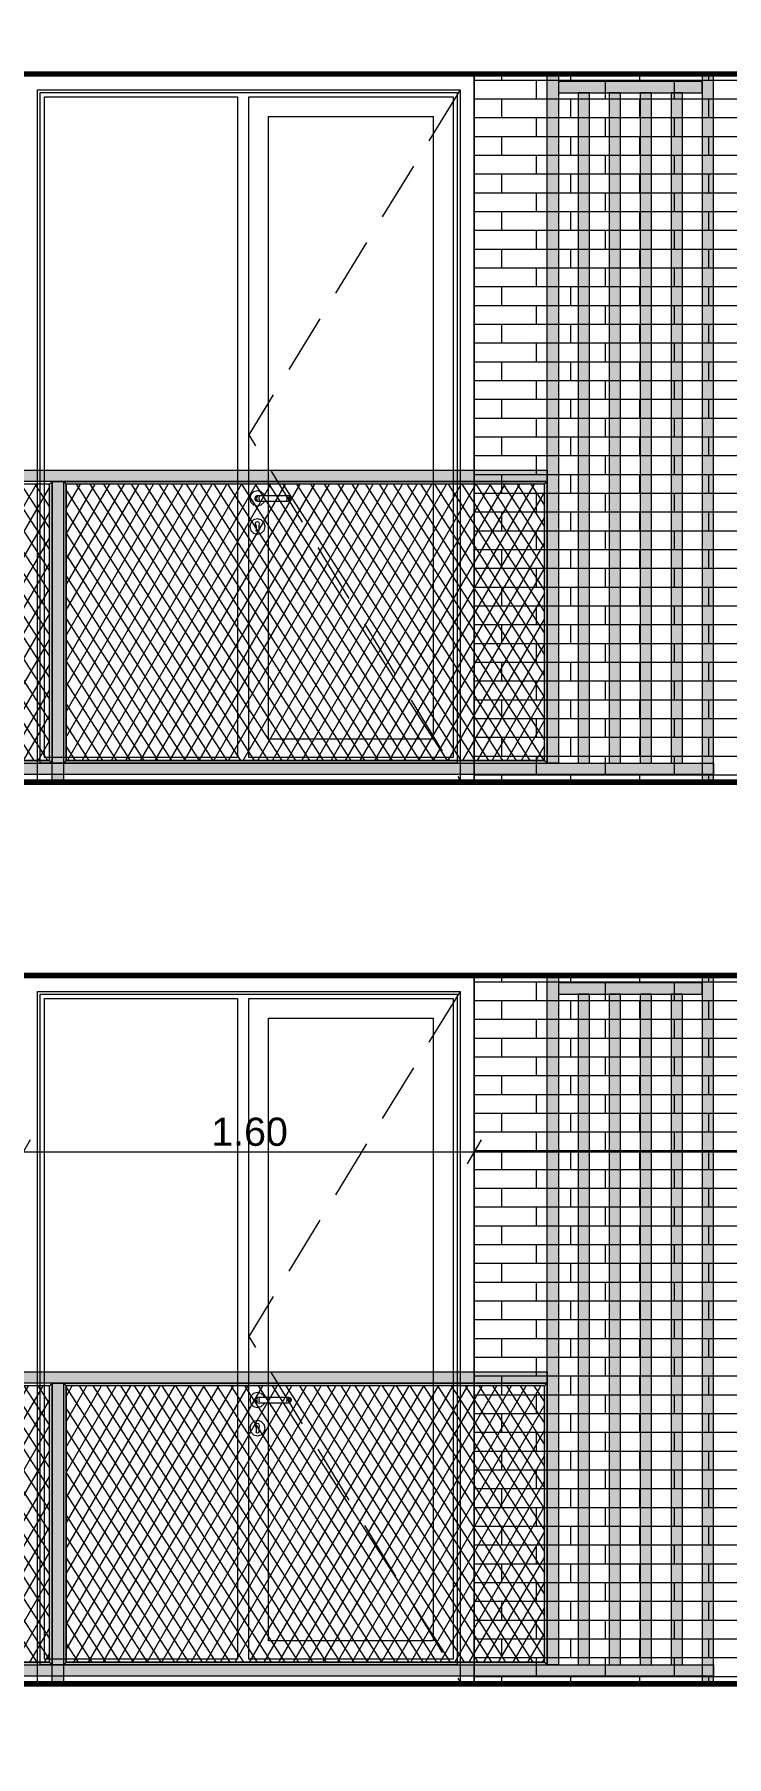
# Model space of a CAD drawing. Header units: millimetres. Extents: x 476571643 to 477489869, y 4620928210 to 4621294454.
# Drawn here: x 477472994 to 477475450, y 4620999764 to 4621005877 of the extents above; entities that cross this region are included whole.
import ezdxf

# ---------------------------------------------------------------- set-up
doc = ezdxf.new("R2010")
doc.units = ezdxf.units.MM
doc.header["$MEASUREMENT"] = 0
doc.linetypes.add('Hidden Line', pattern=[317.5, 211.666667, -105.833333])
for name, color, linetype, lineweight in [('2D Drafting - General_Pen_No__7_Pen_No__7', 7, 'Continuous', 0), ('New_2D Drafting - General_Pen_No__30_Pen_No__9_Pen_No__9_Pen_No__253', 252, 'Continuous', 0), ('New_2D Drafting - General_Pen_No__30_Pen_No__9_Pen_No__9_Pen_No__255', 255, 'Continuous', 0), ('New_2D Drafting - General_Pen_No__30_Pen_No__9_Pen_No__9_Pen_No__7', 7, 'Continuous', 0), ('New_2D Drafting - General_Pen_No__4', 7, 'Continuous', 0), ('New_2D Drafting - General_Pen_No__7', 7, 'Continuous', 0), ('New_Structural - Bearing_Pen_No__250', 7, 'Continuous', 0), ('Structural - Bearing_Pen_No__250', 7, 'Continuous', 0), ('zoma_Pen_No__142', 142, 'Continuous', 0)]:
    doc.layers.add(name, color=color, linetype=linetype, lineweight=lineweight)
doc.layers.add('zoma', color=7, linetype='Continuous')
doc.styles.add('GENERATED_STYLE_2', font='arial.ttf')
doc.dimstyles.new('GENERATED_STYLE__3', dxfattribs={"dimtxt": 200, "dimasz": 64.421331, "dimexe": 0.18, "dimexo": 3, "dimgap": 0.09, "dimtad": 1, "dimtih": 1, "dimtoh": 1, "dimlfac": 0.001, "dimzin": 0, "dimdsep": 46, "dimtxsty": 'GENERATED_STYLE_2', "dimblk": 'ARROWHEAD_2', "dimblk1": 'ARROWHEAD_2', "dimblk2": 'ARROWHEAD_2', "dimcen": 0.09, "dimclrd": 142, "dimclre": 142, "dimclrt": 142, "dimadec": 0, "dimazin": 0, "dimtfac": 1, "dimtdec": 4, "dimtmove": 0, "dimatfit": 3, "dimfxl": 1, "dimtolj": 1, "dimtzin": 0, "dimarcsym": 0})
doc.dimstyles.new('GENERATED_STYLE__31', dxfattribs={"dimtxt": 100, "dimasz": 64.421331, "dimexe": 0.18, "dimexo": 3, "dimgap": 0.09, "dimtad": 1, "dimtih": 1, "dimtoh": 1, "dimlfac": 0.001, "dimzin": 0, "dimdsep": 46, "dimtxsty": 'GENERATED_STYLE_2', "dimblk": 'ARROWHEAD_2', "dimblk1": 'ARROWHEAD_2', "dimblk2": 'ARROWHEAD_2', "dimcen": 0.09, "dimclrd": 142, "dimclre": 142, "dimclrt": 142, "dimadec": 0, "dimazin": 0, "dimtfac": 1, "dimtdec": 4, "dimtmove": 0, "dimatfit": 3, "dimfxl": 1, "dimtolj": 1, "dimtzin": 0, "dimarcsym": 0})
doc.dimstyles.new('GENERATED_STYLE__32', dxfattribs={"dimtxt": 100, "dimasz": 64.421331, "dimexe": 0.18, "dimexo": 3, "dimgap": 0.09, "dimtad": 1, "dimlfac": 0.001, "dimzin": 0, "dimdsep": 46, "dimtxsty": 'GENERATED_STYLE_2', "dimblk": 'ARROWHEAD_2', "dimblk1": 'ARROWHEAD_2', "dimblk2": 'ARROWHEAD_2', "dimcen": 0.09, "dimclrd": 142, "dimclre": 142, "dimclrt": 142, "dimadec": 0, "dimazin": 0, "dimtfac": 1, "dimtdec": 4, "dimtmove": 0, "dimatfit": 3, "dimfxl": 1, "dimtolj": 1, "dimtzin": 0, "dimarcsym": 0})
pattern_1 = [(60, (476844527.15, 4621385791.044), (-38.9711432, 22.5), []), (122.8330945, (476844527.15, 4621385791.044), (36.8060797, 18.75), [])]

# ---------------------------------------------------------------- blocks, each defined once
blk = doc.blocks.new('*D1048', base_point=(476844527.1, 4621385791))
at = {"layer": 'zoma_Pen_No__142', "color": 142, "linetype": 'Continuous', "lineweight": 0, "transparency": 16777216}
for p, q in [((477461777.8, 4620991745.8), (477461777.8, 4620991873)), ((477482504.2, 4620991745.8), (477482504.2, 4620991873)), ((477461736.4, 4620991809.4), (477461777.8, 4620991809.4)), ((477461802.3, 4620991851.8), (477461753.4, 4620991767)), ((477461777.8, 4620991809.4), (477482504.2, 4620991809.4)), ((477482479.7, 4620991767), (477482528.7, 4620991851.8)), ((477482504.2, 4620991809.4), (477482545.6, 4620991809.4))]:
    blk.add_line(p, q, dxfattribs=at)
at = {"layer": 'zoma_Pen_No__142', "color": 142, "lineweight": 0, "transparency": 16777216, "insert": (477471799.1, 4620991849.4), "char_height": 200, "attachment_point": 7, "style": 'GENERATED_STYLE_2'}
blk.add_mtext('\\A1;{\\pql;\\fArial CYR|b0|i0|c204|p34;20.73}', dxfattribs=at)
blk = doc.blocks.new('ARROWHEAD_2')
at = {"color": 0, "linetype": 'Continuous', "lineweight": 0}
for p, q in [((0, 0), (-1, 0)), ((-0.378, -0.655), (0.378, 0.655))]:
    blk.add_line(p, q, dxfattribs=at)
blk = doc.blocks.new('*D2112', base_point=(476844527.1, 4621385791))
at = {"layer": 'zoma_Pen_No__142', "color": 142, "linetype": 'Continuous', "lineweight": 0, "transparency": 16777216}
for p, q in [((477472979, 4621001953), (477472930.1, 4621001868.2)), ((477472954.6, 4621001847), (477472954.6, 4621001974.1)), ((477474579, 4621001953), (477474530.1, 4621001868.2)), ((477474554.6, 4621001847), (477474554.6, 4621001974.1)), ((477472954.6, 4621001910.6), (477474554.6, 4621001910.6))]:
    blk.add_line(p, q, dxfattribs=at)
at = {"layer": 'zoma_Pen_No__142', "color": 142, "lineweight": 0, "transparency": 16777216, "insert": (477473621.5, 4621001930.6), "char_height": 100, "attachment_point": 7, "style": 'GENERATED_STYLE_2'}
blk.add_mtext('\\A1;{\\pql;\\fArial CYR|b0|i0|c204|p34;1.60}', dxfattribs=at)
blk = doc.blocks.new('*D2113', base_point=(476844527.1, 4621385791))
at = {"layer": 'zoma_Pen_No__142', "color": 142, "linetype": 'Continuous', "lineweight": 0, "transparency": 16777216}
for p, q in [((477474579, 4621001953), (477474530.1, 4621001868.2)), ((477474554.6, 4621001847), (477474554.6, 4621001974.1)), ((477476927.6, 4621001953), (477476878.7, 4621001868.2)), ((477476903.2, 4621001847), (477476903.2, 4621001974.1)), ((477474554.6, 4621001910.6), (477476903.2, 4621001910.6))]:
    blk.add_line(p, q, dxfattribs=at)
at = {"layer": 'zoma_Pen_No__142', "color": 142, "lineweight": 0, "transparency": 16777216, "insert": (477475595.8, 4621001930.6), "char_height": 100, "attachment_point": 7, "style": 'GENERATED_STYLE_2'}
blk.add_mtext('\\A1;{\\pql;\\fArial CYR|b0|i0|c204|p34;2.35}', dxfattribs=at)
blk = doc.blocks.new('*D2169', base_point=(476844527.1, 4621385791))
at = {"layer": 'zoma_Pen_No__142', "color": 142, "linetype": 'Continuous', "lineweight": 0, "transparency": 16777216}
for p, q in [((477478168.2, 4621000054.5), (477478253, 4621000005.5)), ((477478274.2, 4621000030), (477478147, 4621000030)), ((477478210.6, 4620999330), (477478210.6, 4621000030)), ((477478274.2, 4620999330), (477478147, 4620999330)), ((477478168.2, 4620999354.5), (477478253, 4620999305.5))]:
    blk.add_line(p, q, dxfattribs=at)
at = {"layer": 'zoma_Pen_No__142', "color": 142, "lineweight": 0, "transparency": 16777216, "insert": (477478190.6, 4620999547), "char_height": 100, "attachment_point": 7, "rotation": 90, "style": 'GENERATED_STYLE_2'}
blk.add_mtext('\\A1;{\\pql;\\fArial CYR|b0|i0|c204|p34;0.70}', dxfattribs=at)
blk = doc.blocks.new('*D2170', base_point=(476844527.1, 4621385791))
at = {"layer": 'zoma_Pen_No__142', "color": 142, "linetype": 'Continuous', "lineweight": 0, "transparency": 16777216}
for p, q in [((477478168.2, 4621002554.5), (477478253, 4621002505.5)), ((477478274.2, 4621002530), (477478147, 4621002530)), ((477478210.6, 4621000030), (477478210.6, 4621002530)), ((477478168.2, 4621000054.5), (477478253, 4621000005.5)), ((477478274.2, 4621000030), (477478147, 4621000030))]:
    blk.add_line(p, q, dxfattribs=at)
at = {"layer": 'zoma_Pen_No__142', "color": 142, "lineweight": 0, "transparency": 16777216, "insert": (477478190.6, 4621001147), "char_height": 100, "attachment_point": 7, "rotation": 90, "style": 'GENERATED_STYLE_2'}
blk.add_mtext('\\A1;{\\pql;\\fArial CYR|b0|i0|c204|p34;2.50}', dxfattribs=at)
blk = doc.blocks.new('*D2171', base_point=(476844527.1, 4621385791))
at = {"layer": 'zoma_Pen_No__142', "color": 142, "linetype": 'Continuous', "lineweight": 0, "transparency": 16777216}
for p, q in [((477478274.2, 4621003230), (477478147, 4621003230)), ((477478168.2, 4621003254.5), (477478253, 4621003205.5)), ((477478210.6, 4621002530), (477478210.6, 4621003230)), ((477478168.2, 4621002554.5), (477478253, 4621002505.5)), ((477478274.2, 4621002530), (477478147, 4621002530))]:
    blk.add_line(p, q, dxfattribs=at)
at = {"layer": 'zoma_Pen_No__142', "color": 142, "lineweight": 0, "transparency": 16777216, "insert": (477478190.6, 4621002747), "char_height": 100, "attachment_point": 7, "rotation": 90, "style": 'GENERATED_STYLE_2'}
blk.add_mtext('\\A1;{\\pql;\\fArial CYR|b0|i0|c204|p34;0.70}', dxfattribs=at)
blk = doc.blocks.new('*D2172', base_point=(476844527.1, 4621385791))
at = {"layer": 'zoma_Pen_No__142', "color": 142, "linetype": 'Continuous', "lineweight": 0, "transparency": 16777216}
for p, q in [((477478274.2, 4621005730), (477478147, 4621005730)), ((477478168.2, 4621005754.5), (477478253, 4621005705.5)), ((477478210.6, 4621003230), (477478210.6, 4621005730)), ((477478274.2, 4621003230), (477478147, 4621003230)), ((477478168.2, 4621003254.5), (477478253, 4621003205.5))]:
    blk.add_line(p, q, dxfattribs=at)
at = {"layer": 'zoma_Pen_No__142', "color": 142, "lineweight": 0, "transparency": 16777216, "insert": (477478190.6, 4621004347), "char_height": 100, "attachment_point": 7, "rotation": 90, "style": 'GENERATED_STYLE_2'}
blk.add_mtext('\\A1;{\\pql;\\fArial CYR|b0|i0|c204|p34;2.50}', dxfattribs=at)
blk = doc.blocks.new('*D2173', base_point=(476844527.1, 4621385791))
at = {"layer": 'zoma_Pen_No__142', "color": 142, "linetype": 'Continuous', "lineweight": 0, "transparency": 16777216}
for p, q in [((477478274.2, 4621006430), (477478147, 4621006430)), ((477478168.2, 4621006454.5), (477478253, 4621006405.5)), ((477478210.6, 4621005730), (477478210.6, 4621006430)), ((477478274.2, 4621005730), (477478147, 4621005730)), ((477478168.2, 4621005754.5), (477478253, 4621005705.5))]:
    blk.add_line(p, q, dxfattribs=at)
at = {"layer": 'zoma_Pen_No__142', "color": 142, "lineweight": 0, "transparency": 16777216, "insert": (477478190.6, 4621005947), "char_height": 100, "attachment_point": 7, "rotation": 90, "style": 'GENERATED_STYLE_2'}
blk.add_mtext('\\A1;{\\pql;\\fArial CYR|b0|i0|c204|p34;0.70}', dxfattribs=at)
blk = doc.blocks.new('*D2180', base_point=(476844527.1, 4621385791))
at = {"layer": 'zoma_Pen_No__142', "color": 142, "linetype": 'Continuous', "lineweight": 0, "transparency": 16777216}
for p, q in [((477480860.4, 4621000054.5), (477480945.2, 4621000005.5)), ((477480966.4, 4621000030), (477480839.2, 4621000030)), ((477480902.8, 4620999330), (477480902.8, 4621000030)), ((477480966.4, 4620999330), (477480839.2, 4620999330)), ((477480860.4, 4620999354.5), (477480945.2, 4620999305.5))]:
    blk.add_line(p, q, dxfattribs=at)
at = {"layer": 'zoma_Pen_No__142', "color": 142, "lineweight": 0, "transparency": 16777216, "insert": (477480882.8, 4620999547), "char_height": 100, "attachment_point": 7, "rotation": 90, "style": 'GENERATED_STYLE_2'}
blk.add_mtext('\\A1;{\\pql;\\fArial CYR|b0|i0|c204|p34;0.70}', dxfattribs=at)
blk = doc.blocks.new('*D2181', base_point=(476844527.1, 4621385791))
at = {"layer": 'zoma_Pen_No__142', "color": 142, "linetype": 'Continuous', "lineweight": 0, "transparency": 16777216}
for p, q in [((477480860.4, 4621002554.5), (477480945.2, 4621002505.5)), ((477480966.4, 4621002530), (477480839.2, 4621002530)), ((477480902.8, 4621000030), (477480902.8, 4621002530)), ((477480860.4, 4621000054.5), (477480945.2, 4621000005.5)), ((477480966.4, 4621000030), (477480839.2, 4621000030))]:
    blk.add_line(p, q, dxfattribs=at)
at = {"layer": 'zoma_Pen_No__142', "color": 142, "lineweight": 0, "transparency": 16777216, "insert": (477480882.8, 4621001147), "char_height": 100, "attachment_point": 7, "rotation": 90, "style": 'GENERATED_STYLE_2'}
blk.add_mtext('\\A1;{\\pql;\\fArial CYR|b0|i0|c204|p34;2.50}', dxfattribs=at)
blk = doc.blocks.new('*D2182', base_point=(476844527.1, 4621385791))
at = {"layer": 'zoma_Pen_No__142', "color": 142, "linetype": 'Continuous', "lineweight": 0, "transparency": 16777216}
for p, q in [((477480966.4, 4621003230), (477480839.2, 4621003230)), ((477480860.4, 4621003254.5), (477480945.2, 4621003205.5)), ((477480902.8, 4621002530), (477480902.8, 4621003230)), ((477480860.4, 4621002554.5), (477480945.2, 4621002505.5)), ((477480966.4, 4621002530), (477480839.2, 4621002530))]:
    blk.add_line(p, q, dxfattribs=at)
at = {"layer": 'zoma_Pen_No__142', "color": 142, "lineweight": 0, "transparency": 16777216, "insert": (477480882.8, 4621002747), "char_height": 100, "attachment_point": 7, "rotation": 90, "style": 'GENERATED_STYLE_2'}
blk.add_mtext('\\A1;{\\pql;\\fArial CYR|b0|i0|c204|p34;0.70}', dxfattribs=at)
blk = doc.blocks.new('*D2183', base_point=(476844527.1, 4621385791))
at = {"layer": 'zoma_Pen_No__142', "color": 142, "linetype": 'Continuous', "lineweight": 0, "transparency": 16777216}
for p, q in [((477480966.4, 4621005730), (477480839.2, 4621005730)), ((477480860.4, 4621005754.5), (477480945.2, 4621005705.5)), ((477480902.8, 4621003230), (477480902.8, 4621005730)), ((477480966.4, 4621003230), (477480839.2, 4621003230)), ((477480860.4, 4621003254.5), (477480945.2, 4621003205.5))]:
    blk.add_line(p, q, dxfattribs=at)
at = {"layer": 'zoma_Pen_No__142', "color": 142, "lineweight": 0, "transparency": 16777216, "insert": (477480882.8, 4621004347), "char_height": 100, "attachment_point": 7, "rotation": 90, "style": 'GENERATED_STYLE_2'}
blk.add_mtext('\\A1;{\\pql;\\fArial CYR|b0|i0|c204|p34;2.50}', dxfattribs=at)
blk = doc.blocks.new('*D2184', base_point=(476844527.1, 4621385791))
at = {"layer": 'zoma_Pen_No__142', "color": 142, "linetype": 'Continuous', "lineweight": 0, "transparency": 16777216}
for p, q in [((477480966.4, 4621006430), (477480839.2, 4621006430)), ((477480860.4, 4621006454.5), (477480945.2, 4621006405.5)), ((477480902.8, 4621005730), (477480902.8, 4621006430)), ((477480966.4, 4621005730), (477480839.2, 4621005730)), ((477480860.4, 4621005754.5), (477480945.2, 4621005705.5))]:
    blk.add_line(p, q, dxfattribs=at)
at = {"layer": 'zoma_Pen_No__142', "color": 142, "lineweight": 0, "transparency": 16777216, "insert": (477480882.8, 4621005947), "char_height": 100, "attachment_point": 7, "rotation": 90, "style": 'GENERATED_STYLE_2'}
blk.add_mtext('\\A1;{\\pql;\\fArial CYR|b0|i0|c204|p34;0.70}', dxfattribs=at)

msp = doc.modelspace()

# ---------------------------------------------------------------- hatches: boundary and pattern name
at = {"layer": 'New_2D Drafting - General_Pen_No__30_Pen_No__9_Pen_No__9_Pen_No__253', "linetype": 'Continuous', "lineweight": 0}
h = msp.add_hatch(dxfattribs=at)
h.set_pattern_fill('BRICK___RUNNING_BOND', color=252, style=0, pattern_type=2)
h.set_pattern_definition([(0, (477474163.39, 4621004514.985), (0, 66.64), []), (90, (477474163.4, 4621004514.98), (-244.8, 0), [66.64, -66.64]), (90, (477474285.8, 4621004581.62), (-244.8, 0), [66.64, -66.64])])
h.paths.add_polyline_path([(477474554.476, 4621005729.992), (477475804.11, 4621005729.992), (477475804.11, 4621003229.992), (477474554.476, 4621003229.992)])
h = msp.add_hatch(dxfattribs=at)
h.set_pattern_fill('BRICK___RUNNING_BOND', color=252, style=0, pattern_type=2)
h.set_pattern_definition([(0, (477474163.39, 4621001314.985), (0, 66.64), []), (90, (477474163.4, 4621001314.98), (-244.8, 0), [66.64, -66.64]), (90, (477474285.8, 4621001381.62), (-244.8, 0), [66.64, -66.64])])
h.paths.add_polyline_path([(477474554.476, 4621002529.992), (477475804.11, 4621002529.992), (477475804.11, 4621000029.992), (477474554.476, 4621000029.992)])
at = {"layer": 'New_2D Drafting - General_Pen_No__30_Pen_No__9_Pen_No__9_Pen_No__255', "linetype": 'Continuous', "lineweight": 0}
for points in [[(477474853.652, 4621005730.327), (477474853.652, 4621003289.978), (477474813.652, 4621003289.978), (477474813.652, 4621005730.327)], [(477475403.662, 4621005729.991), (477475363.662, 4621005729.991), (477475363.662, 4621003229.992), (477475403.662, 4621003229.992)], [(477474853.652, 4621005710.041), (477474853.652, 4621005669.954), (477475363.662, 4621005669.954), (477475363.662, 4621005710.041)], [(477474963.662, 4621005669.954), (477474923.662, 4621005669.954), (477474923.662, 4621003289.978), (477474963.662, 4621003289.978)], [(477475073.662, 4621005669.954), (477475033.662, 4621005669.954), (477475033.662, 4621003289.978), (477475073.662, 4621003289.978)], [(477475183.662, 4621005669.954), (477475143.662, 4621005669.954), (477475143.662, 4621003289.978), (477475183.662, 4621003289.978)], [(477475293.662, 4621005669.954), (477475253.662, 4621005669.954), (477475253.662, 4621003289.978), (477475293.662, 4621003289.978)], [(477474813.652, 4621004329.979), (477474813.652, 4621004289.979), (477469604.045, 4621004289.979), (477469604.045, 4621004329.979)], [(477473057.052, 4621003289.978), (477473047.052, 4621003299.978), (477473047.052, 4621004280.005), (477473057.052, 4621004290.005)], [(477473097.052, 4621003229.952), (477473057.052, 4621003229.952), (477473057.052, 4621004289.979), (477473097.052, 4621004289.979)], [(477473097.052, 4621003289.952), (477473107.052, 4621003299.952), (477473107.052, 4621004279.979), (477473097.052, 4621004289.979)], [(477473107.052, 4621004279.979), (477473097.052, 4621004289.979), (477474813.652, 4621004289.979), (477474803.652, 4621004279.979)], [(477474813.652, 4621003289.952), (477474803.652, 4621003299.952), (477474803.652, 4621004279.979), (477474813.652, 4621004289.979)], [(477475403.963, 4621003289.978), (477475403.963, 4621003249.978), (477468903.962, 4621003249.978), (477468903.962, 4621003289.978)], [(477471370.452, 4621003299.978), (477471360.452, 4621003289.978), (477473057.052, 4621003289.978), (477473047.052, 4621003299.978)], [(477473107.052, 4621003299.978), (477473097.052, 4621003289.978), (477474813.652, 4621003289.978), (477474803.652, 4621003299.978)], [(477474853.652, 4621002530.327), (477474853.652, 4621000089.978), (477474813.652, 4621000089.978), (477474813.652, 4621002530.327)], [(477474853.652, 4621002510.041), (477474853.652, 4621002469.954), (477475363.662, 4621002469.954), (477475363.662, 4621002510.041)], [(477475403.662, 4621002529.991), (477475363.662, 4621002529.991), (477475363.662, 4621000029.992), (477475403.662, 4621000029.992)], [(477474963.662, 4621002469.954), (477474923.662, 4621002469.954), (477474923.662, 4621000089.978), (477474963.662, 4621000089.978)], [(477475073.662, 4621002469.954), (477475033.662, 4621002469.954), (477475033.662, 4621000089.978), (477475073.662, 4621000089.978)], [(477475183.662, 4621002469.954), (477475143.662, 4621002469.954), (477475143.662, 4621000089.978), (477475183.662, 4621000089.978)], [(477475293.662, 4621002469.954), (477475253.662, 4621002469.954), (477475253.662, 4621000089.978), (477475293.662, 4621000089.978)], [(477474813.652, 4621001129.979), (477474813.652, 4621001089.979), (477469604.045, 4621001089.979), (477469604.045, 4621001129.979)], [(477473057.052, 4621000089.978), (477473047.052, 4621000099.978), (477473047.052, 4621001080.005), (477473057.052, 4621001090.005)], [(477473097.052, 4621000029.952), (477473057.052, 4621000029.952), (477473057.052, 4621001089.979), (477473097.052, 4621001089.979)], [(477473097.052, 4621000089.952), (477473107.052, 4621000099.952), (477473107.052, 4621001079.979), (477473097.052, 4621001089.979)], [(477473107.052, 4621001079.979), (477473097.052, 4621001089.979), (477474813.652, 4621001089.979), (477474803.652, 4621001079.979)], [(477474813.652, 4621000089.952), (477474803.652, 4621000099.952), (477474803.652, 4621001079.979), (477474813.652, 4621001089.979)], [(477475403.963, 4621000089.978), (477475403.963, 4621000049.978), (477468903.962, 4621000049.978), (477468903.962, 4621000089.978)], [(477471370.452, 4621000099.978), (477471360.452, 4621000089.978), (477473057.052, 4621000089.978), (477473047.052, 4621000099.978)], [(477473107.052, 4621000099.978), (477473097.052, 4621000089.978), (477474813.652, 4621000089.978), (477474803.652, 4621000099.978)]]:
    msp.add_hatch(color=255, dxfattribs=at).paths.add_polyline_path(points)
at = {"layer": 'New_2D Drafting - General_Pen_No__7', "linetype": 'Continuous', "lineweight": 0}
h = msp.add_hatch(dxfattribs=at)
h.set_pattern_fill('BATT_INSULATION', style=0, pattern_type=2)
h.set_pattern_definition(pattern_1)
h.paths.add_polyline_path([(477473047.052, 4621004279.979), (477471370.452, 4621004279.979), (477471370.452, 4621003299.978), (477473047.052, 4621003299.978)])
h = msp.add_hatch(dxfattribs=at)
h.set_pattern_fill('BATT_INSULATION', style=0, pattern_type=2)
h.set_pattern_definition(pattern_1)
h.paths.add_polyline_path([(477474803.652, 4621004279.979), (477473107.052, 4621004279.979), (477473107.052, 4621003299.978), (477474803.652, 4621003299.978)])
h = msp.add_hatch(dxfattribs=at)
h.set_pattern_fill('BATT_INSULATION', style=0, pattern_type=2)
h.set_pattern_definition(pattern_1)
h.paths.add_polyline_path([(477473047.052, 4621001079.979), (477471370.452, 4621001079.979), (477471370.452, 4621000099.978), (477473047.052, 4621000099.978)])
h = msp.add_hatch(dxfattribs=at)
h.set_pattern_fill('BATT_INSULATION', style=0, pattern_type=2)
h.set_pattern_definition(pattern_1)
h.paths.add_polyline_path([(477474803.652, 4621001079.979), (477473107.052, 4621001079.979), (477473107.052, 4621000099.978), (477474803.652, 4621000099.978)])

# ---------------------------------------------------------------- linework, layer by layer
at = {"layer": '2D Drafting - General_Pen_No__7_Pen_No__7', "color": 7, "linetype": 'Continuous', "lineweight": 0, "flags": 128}
for points in [[(477474550.352, 4621003229.987), (477472954.469, 4621003229.992), (477472954.478, 4621005729.992), (477474554.478, 4621005729.987)], [(477474554.478, 4621005729.987), (477474554.469, 4621003229.987), (477474550.352, 4621003229.987)], [(477474550.352, 4621000029.987), (477472954.469, 4621000029.992), (477472954.478, 4621002529.992), (477474554.478, 4621002529.987)], [(477474554.478, 4621002529.987), (477474554.469, 4621000029.987), (477474550.352, 4621000029.987)]]:
    msp.add_lwpolyline(points, dxfattribs=at)
for points in [[(477473004.477, 4621005679.991), (477474504.477, 4621005679.986), (477474504.469, 4621003229.987), (477473004.469, 4621003229.993)], [(477473014.477, 4621005669.991), (477474494.477, 4621005669.986), (477474494.469, 4621003289.988), (477473014.469, 4621003289.993)], [(477473029.477, 4621005654.991), (477473714.477, 4621005654.988), (477473714.469, 4621003309.991), (477473029.469, 4621003309.993)], [(477473754.473, 4621005654.988), (477474479.477, 4621005654.986), (477474479.469, 4621003309.988), (477473754.469, 4621003309.991)], [(477473824.477, 4621005584.988), (477474409.477, 4621005584.986), (477474409.469, 4621003374.989), (477473824.469, 4621003374.991)], [(477473004.477, 4621002479.991), (477474504.477, 4621002479.986), (477474504.469, 4621000029.987), (477473004.469, 4621000029.993)], [(477473014.477, 4621002469.991), (477474494.477, 4621002469.986), (477474494.469, 4621000089.988), (477473014.469, 4621000089.993)], [(477473029.477, 4621002454.991), (477473714.477, 4621002454.988), (477473714.469, 4621000109.991), (477473029.469, 4621000109.993)], [(477473754.473, 4621002454.988), (477474479.477, 4621002454.986), (477474479.469, 4621000109.988), (477473754.469, 4621000109.991)], [(477473824.477, 4621002384.988), (477474409.477, 4621002384.986), (477474409.469, 4621000174.989), (477473824.469, 4621000174.991)]]:
    msp.add_lwpolyline(points, close=True, dxfattribs=at)
at = {"layer": '2D Drafting - General_Pen_No__7_Pen_No__7', "color": 7, "linetype": 'Hidden Line', "lineweight": 0, "flags": 128}
for points in [[(477474504.477, 4621005679.986), (477473754.473, 4621004455.866), (477474503.692, 4621003231.271)], [(477474504.477, 4621002479.986), (477473754.473, 4621001255.866), (477474503.692, 4621000031.271)]]:
    msp.add_lwpolyline(points, dxfattribs=at)
at = {"layer": 'New_2D Drafting - General_Pen_No__30_Pen_No__9_Pen_No__9_Pen_No__7', "color": 7, "linetype": 'Continuous', "lineweight": 0, "flags": 128}
for points in [[(477474554.476, 4621005729.992), (477475804.11, 4621005729.992), (477475804.11, 4621003229.992), (477474554.476, 4621003229.992)], [(477474853.652, 4621005730.327), (477474853.652, 4621003289.978), (477474813.652, 4621003289.978), (477474813.652, 4621005730.327)], [(477475403.662, 4621005729.991), (477475363.662, 4621005729.991), (477475363.662, 4621003229.992), (477475403.662, 4621003229.992)], [(477474853.652, 4621005710.041), (477474853.652, 4621005669.954), (477475363.662, 4621005669.954), (477475363.662, 4621005710.041)], [(477474963.662, 4621005669.954), (477474923.662, 4621005669.954), (477474923.662, 4621003289.978), (477474963.662, 4621003289.978)], [(477475073.662, 4621005669.954), (477475033.662, 4621005669.954), (477475033.662, 4621003289.978), (477475073.662, 4621003289.978)], [(477475183.662, 4621005669.954), (477475143.662, 4621005669.954), (477475143.662, 4621003289.978), (477475183.662, 4621003289.978)], [(477475293.662, 4621005669.954), (477475253.662, 4621005669.954), (477475253.662, 4621003289.978), (477475293.662, 4621003289.978)], [(477474813.652, 4621004329.979), (477474813.652, 4621004289.979), (477469604.045, 4621004289.979), (477469604.045, 4621004329.979)], [(477473057.052, 4621003289.978), (477473047.052, 4621003299.978), (477473047.052, 4621004280.005), (477473057.052, 4621004290.005)], [(477473097.052, 4621003229.952), (477473057.052, 4621003229.952), (477473057.052, 4621004289.979), (477473097.052, 4621004289.979)], [(477473097.052, 4621003289.952), (477473107.052, 4621003299.952), (477473107.052, 4621004279.979), (477473097.052, 4621004289.979)], [(477473107.052, 4621004279.979), (477473097.052, 4621004289.979), (477474813.652, 4621004289.979), (477474803.652, 4621004279.979)], [(477474813.652, 4621003289.952), (477474803.652, 4621003299.952), (477474803.652, 4621004279.979), (477474813.652, 4621004289.979)], [(477475403.963, 4621003289.978), (477475403.963, 4621003249.978), (477468903.962, 4621003249.978), (477468903.962, 4621003289.978)], [(477471370.452, 4621003299.978), (477471360.452, 4621003289.978), (477473057.052, 4621003289.978), (477473047.052, 4621003299.978)], [(477473107.052, 4621003299.978), (477473097.052, 4621003289.978), (477474813.652, 4621003289.978), (477474803.652, 4621003299.978)], [(477474554.476, 4621002529.992), (477475804.11, 4621002529.992), (477475804.11, 4621000029.992), (477474554.476, 4621000029.992)], [(477474853.652, 4621002530.327), (477474853.652, 4621000089.978), (477474813.652, 4621000089.978), (477474813.652, 4621002530.327)], [(477474853.652, 4621002510.041), (477474853.652, 4621002469.954), (477475363.662, 4621002469.954), (477475363.662, 4621002510.041)], [(477475403.662, 4621002529.991), (477475363.662, 4621002529.991), (477475363.662, 4621000029.992), (477475403.662, 4621000029.992)], [(477474963.662, 4621002469.954), (477474923.662, 4621002469.954), (477474923.662, 4621000089.978), (477474963.662, 4621000089.978)], [(477475073.662, 4621002469.954), (477475033.662, 4621002469.954), (477475033.662, 4621000089.978), (477475073.662, 4621000089.978)], [(477475183.662, 4621002469.954), (477475143.662, 4621002469.954), (477475143.662, 4621000089.978), (477475183.662, 4621000089.978)], [(477475293.662, 4621002469.954), (477475253.662, 4621002469.954), (477475253.662, 4621000089.978), (477475293.662, 4621000089.978)], [(477474813.652, 4621001129.979), (477474813.652, 4621001089.979), (477469604.045, 4621001089.979), (477469604.045, 4621001129.979)], [(477473057.052, 4621000089.978), (477473047.052, 4621000099.978), (477473047.052, 4621001080.005), (477473057.052, 4621001090.005)], [(477473097.052, 4621000029.952), (477473057.052, 4621000029.952), (477473057.052, 4621001089.979), (477473097.052, 4621001089.979)], [(477473097.052, 4621000089.952), (477473107.052, 4621000099.952), (477473107.052, 4621001079.979), (477473097.052, 4621001089.979)], [(477473107.052, 4621001079.979), (477473097.052, 4621001089.979), (477474813.652, 4621001089.979), (477474803.652, 4621001079.979)], [(477474813.652, 4621000089.952), (477474803.652, 4621000099.952), (477474803.652, 4621001079.979), (477474813.652, 4621001089.979)], [(477475403.963, 4621000089.978), (477475403.963, 4621000049.978), (477468903.962, 4621000049.978), (477468903.962, 4621000089.978)], [(477471370.452, 4621000099.978), (477471360.452, 4621000089.978), (477473057.052, 4621000089.978), (477473047.052, 4621000099.978)], [(477473107.052, 4621000099.978), (477473097.052, 4621000089.978), (477474813.652, 4621000089.978), (477474803.652, 4621000099.978)]]:
    msp.add_lwpolyline(points, close=True, dxfattribs=at)
at = {"layer": 'New_2D Drafting - General_Pen_No__4', "color": 7, "linetype": 'Continuous', "lineweight": 0, "flags": 128}
for points in [[(477473047.052, 4621004279.979), (477471370.452, 4621004279.979), (477471370.452, 4621003299.978), (477473047.052, 4621003299.978)], [(477474803.652, 4621004279.979), (477473107.052, 4621004279.979), (477473107.052, 4621003299.978), (477474803.652, 4621003299.978)], [(477473047.052, 4621001079.979), (477471370.452, 4621001079.979), (477471370.452, 4621000099.978), (477473047.052, 4621000099.978)], [(477474803.652, 4621001079.979), (477473107.052, 4621001079.979), (477473107.052, 4621000099.978), (477474803.652, 4621000099.978)]]:
    msp.add_lwpolyline(points, close=True, dxfattribs=at)
at = {"layer": 'New_Structural - Bearing_Pen_No__250', "color": 7, "linetype": 'Continuous', "lineweight": 0}
for p, q in [((477473761.98, 4621004243.489), (477473758.363, 4621004229.989)), ((477473758.363, 4621004229.989), (477473761.98, 4621004216.489)), ((477473771.863, 4621004253.372), (477473761.98, 4621004243.489)), ((477473761.98, 4621004216.489), (477473771.863, 4621004206.607)), ((477473785.363, 4621004256.989), (477473771.863, 4621004253.372)), ((477473771.863, 4621004206.607), (477473785.363, 4621004202.989)), ((477473778.292, 4621004237.06), (477473775.363, 4621004229.989)), ((477473775.363, 4621004229.989), (477473778.292, 4621004222.918)), ((477473779.844, 4621004237.06), (477473777.085, 4621004229.989)), ((477473777.085, 4621004229.989), (477473779.844, 4621004222.918)), ((477473785.363, 4621004239.989), (477473778.292, 4621004237.06)), ((477473778.292, 4621004222.918), (477473785.363, 4621004219.989)), ((477473784.658, 4621004237.06), (477473782.547, 4621004229.989)), ((477473782.547, 4621004229.989), (477473784.658, 4621004222.918)), ((477473798.863, 4621004253.372), (477473785.363, 4621004256.989)), ((477473785.363, 4621004239.989), (477473786.505, 4621004239.989)), ((477473785.363, 4621004219.989), (477473786.504, 4621004219.989)), ((477473785.363, 4621004202.989), (477473798.863, 4621004206.607)), ((477473786.504, 4621004219.989), (477473789.756, 4621004219.989)), ((477473786.505, 4621004239.989), (477473789.756, 4621004239.989)), ((477473789.756, 4621004239.989), (477473794.622, 4621004239.989)), ((477473789.756, 4621004219.989), (477473794.622, 4621004219.989)), ((477473791.863, 4621004237.06), (477473790.721, 4621004229.989)), ((477473790.721, 4621004229.989), (477473791.863, 4621004222.918)), ((477473794.622, 4621004239.989), (477473800.363, 4621004239.989)), ((477473794.622, 4621004219.989), (477473800.363, 4621004219.989)), ((477473808.745, 4621004243.489), (477473798.863, 4621004253.372)), ((477473798.863, 4621004206.607), (477473808.745, 4621004216.489)), ((477473800.363, 4621004239.989), (477473880.363, 4621004239.989)), ((477473800.363, 4621004219.989), (477473880.363, 4621004219.989)), ((477473809.683, 4621004239.989), (477473808.745, 4621004243.489)), ((477473808.745, 4621004216.489), (477473809.683, 4621004219.989)), ((477473880.363, 4621004239.989), (477473886.103, 4621004239.989)), ((477473880.363, 4621004219.989), (477473886.103, 4621004219.989)), ((477473886.103, 4621004239.989), (477473890.969, 4621004239.989)), ((477473886.103, 4621004219.989), (477473890.969, 4621004219.989)), ((477473888.862, 4621004237.06), (477473890.005, 4621004229.989)), ((477473890.005, 4621004229.989), (477473888.862, 4621004222.918)), ((477473890.969, 4621004239.989), (477473894.221, 4621004239.989)), ((477473890.969, 4621004219.989), (477473894.221, 4621004219.989)), ((477473894.221, 4621004239.989), (477473895.363, 4621004239.989)), ((477473894.221, 4621004219.989), (477473895.363, 4621004219.989)), ((477473895.363, 4621004239.989), (477473902.434, 4621004237.06)), ((477473902.434, 4621004222.918), (477473895.363, 4621004219.989)), ((477473896.067, 4621004237.06), (477473898.179, 4621004229.989)), ((477473898.179, 4621004229.989), (477473896.067, 4621004222.918)), ((477473900.882, 4621004237.06), (477473903.641, 4621004229.989)), ((477473903.641, 4621004229.989), (477473900.882, 4621004222.918)), ((477473902.434, 4621004237.06), (477473905.363, 4621004229.989)), ((477473905.363, 4621004229.989), (477473902.434, 4621004222.918)), ((477473761.98, 4621004143.489), (477473758.362, 4621004129.989)), ((477473771.862, 4621004153.372), (477473761.98, 4621004143.489)), ((477473785.362, 4621004156.989), (477473771.862, 4621004153.372)), ((477473778.642, 4621004141.629), (477473777.895, 4621004139.682)), ((477473778.642, 4621004141.629), (477473779.987, 4621004145.133)), ((477473779.987, 4621004145.133), (477473785.362, 4621004147.415)), ((477473798.862, 4621004153.372), (477473785.362, 4621004156.989)), ((477473785.362, 4621004147.415), (477473790.738, 4621004145.133)), ((477473792.083, 4621004141.629), (477473790.738, 4621004145.133)), ((477473792.083, 4621004141.629), (477473792.83, 4621004139.682)), ((477473808.745, 4621004143.489), (477473798.862, 4621004153.372)), ((477473812.362, 4621004129.989), (477473808.745, 4621004143.489)), ((477473758.362, 4621004129.989), (477473761.98, 4621004116.489)), ((477473761.98, 4621004116.489), (477473771.862, 4621004106.607)), ((477473771.862, 4621004106.607), (477473785.362, 4621004102.989)), ((477473780.362, 4621004134.389), (477473777.895, 4621004139.682)), ((477473780.362, 4621004132.876), (477473780.362, 4621004134.389)), ((477473780.362, 4621004132.876), (477473780.362, 4621004129.989)), ((477473780.362, 4621004129.989), (477473780.362, 4621004127.103)), ((477473780.362, 4621004127.103), (477473780.362, 4621004121.329)), ((477473780.362, 4621004121.329), (477473780.362, 4621004117.489)), ((477473781.827, 4621004113.954), (477473780.362, 4621004117.489)), ((477473785.362, 4621004112.489), (477473781.827, 4621004113.954)), ((477473788.898, 4621004113.954), (477473785.362, 4621004112.489)), ((477473785.362, 4621004102.989), (477473798.862, 4621004106.607)), ((477473790.362, 4621004117.489), (477473788.898, 4621004113.954)), ((477473792.83, 4621004139.682), (477473790.362, 4621004134.389)), ((477473790.362, 4621004134.389), (477473790.362, 4621004132.876)), ((477473790.362, 4621004132.876), (477473790.362, 4621004129.989)), ((477473790.362, 4621004129.989), (477473790.362, 4621004127.103)), ((477473790.362, 4621004127.103), (477473790.362, 4621004121.329)), ((477473790.362, 4621004121.329), (477473790.362, 4621004117.489)), ((477473798.862, 4621004106.607), (477473808.745, 4621004116.489)), ((477473808.745, 4621004116.489), (477473812.362, 4621004129.989)), ((477473761.98, 4621001043.489), (477473758.363, 4621001029.989)), ((477473758.363, 4621001029.989), (477473761.98, 4621001016.489)), ((477473771.863, 4621001053.372), (477473761.98, 4621001043.489)), ((477473785.363, 4621001056.989), (477473771.863, 4621001053.372)), ((477473778.292, 4621001037.06), (477473775.363, 4621001029.989)), ((477473775.363, 4621001029.989), (477473778.292, 4621001022.918)), ((477473779.844, 4621001037.06), (477473777.085, 4621001029.989)), ((477473777.085, 4621001029.989), (477473779.844, 4621001022.918)), ((477473785.363, 4621001039.989), (477473778.292, 4621001037.06)), ((477473778.292, 4621001022.918), (477473785.363, 4621001019.989)), ((477473784.658, 4621001037.06), (477473782.547, 4621001029.989)), ((477473782.547, 4621001029.989), (477473784.658, 4621001022.918)), ((477473798.863, 4621001053.372), (477473785.363, 4621001056.989)), ((477473785.363, 4621001039.989), (477473786.505, 4621001039.989)), ((477473786.505, 4621001039.989), (477473789.756, 4621001039.989)), ((477473789.756, 4621001039.989), (477473794.622, 4621001039.989)), ((477473791.863, 4621001037.06), (477473790.721, 4621001029.989)), ((477473790.721, 4621001029.989), (477473791.863, 4621001022.918)), ((477473794.622, 4621001039.989), (477473800.363, 4621001039.989)), ((477473808.745, 4621001043.489), (477473798.863, 4621001053.372)), ((477473800.363, 4621001039.989), (477473880.363, 4621001039.989)), ((477473809.683, 4621001039.989), (477473808.745, 4621001043.489)), ((477473880.363, 4621001039.989), (477473886.103, 4621001039.989)), ((477473886.103, 4621001039.989), (477473890.969, 4621001039.989)), ((477473888.862, 4621001037.06), (477473890.005, 4621001029.989)), ((477473890.005, 4621001029.989), (477473888.862, 4621001022.918)), ((477473890.969, 4621001039.989), (477473894.221, 4621001039.989)), ((477473894.221, 4621001039.989), (477473895.363, 4621001039.989)), ((477473895.363, 4621001039.989), (477473902.434, 4621001037.06)), ((477473902.434, 4621001022.918), (477473895.363, 4621001019.989)), ((477473896.067, 4621001037.06), (477473898.179, 4621001029.989)), ((477473898.179, 4621001029.989), (477473896.067, 4621001022.918)), ((477473900.882, 4621001037.06), (477473903.641, 4621001029.989)), ((477473903.641, 4621001029.989), (477473900.882, 4621001022.918)), ((477473902.434, 4621001037.06), (477473905.363, 4621001029.989)), ((477473905.363, 4621001029.989), (477473902.434, 4621001022.918)), ((477473761.98, 4621001016.489), (477473771.863, 4621001006.607)), ((477473771.863, 4621001006.607), (477473785.363, 4621001002.989)), ((477473785.363, 4621001019.989), (477473786.504, 4621001019.989)), ((477473785.363, 4621001002.989), (477473798.863, 4621001006.607)), ((477473786.504, 4621001019.989), (477473789.756, 4621001019.989)), ((477473789.756, 4621001019.989), (477473794.622, 4621001019.989)), ((477473794.622, 4621001019.989), (477473800.363, 4621001019.989)), ((477473798.863, 4621001006.607), (477473808.745, 4621001016.489)), ((477473800.363, 4621001019.989), (477473880.363, 4621001019.989)), ((477473808.745, 4621001016.489), (477473809.683, 4621001019.989)), ((477473880.363, 4621001019.989), (477473886.103, 4621001019.989)), ((477473886.103, 4621001019.989), (477473890.969, 4621001019.989)), ((477473890.969, 4621001019.989), (477473894.221, 4621001019.989)), ((477473894.221, 4621001019.989), (477473895.363, 4621001019.989)), ((477473761.98, 4621000943.489), (477473758.362, 4621000929.989)), ((477473758.362, 4621000929.989), (477473761.98, 4621000916.489)), ((477473771.862, 4621000953.372), (477473761.98, 4621000943.489)), ((477473761.98, 4621000916.489), (477473771.862, 4621000906.607)), ((477473785.362, 4621000956.989), (477473771.862, 4621000953.372)), ((477473771.862, 4621000906.607), (477473785.362, 4621000902.989)), ((477473778.642, 4621000941.629), (477473777.895, 4621000939.682)), ((477473780.362, 4621000934.389), (477473777.895, 4621000939.682)), ((477473778.642, 4621000941.629), (477473779.987, 4621000945.133)), ((477473779.987, 4621000945.133), (477473785.362, 4621000947.415)), ((477473780.362, 4621000932.876), (477473780.362, 4621000934.389)), ((477473780.362, 4621000932.876), (477473780.362, 4621000929.989)), ((477473780.362, 4621000929.989), (477473780.362, 4621000927.103)), ((477473780.362, 4621000927.103), (477473780.362, 4621000921.329)), ((477473780.362, 4621000921.329), (477473780.362, 4621000917.489)), ((477473781.827, 4621000913.954), (477473780.362, 4621000917.489)), ((477473785.362, 4621000912.489), (477473781.827, 4621000913.954)), ((477473798.862, 4621000953.372), (477473785.362, 4621000956.989)), ((477473785.362, 4621000947.415), (477473790.738, 4621000945.133)), ((477473788.898, 4621000913.954), (477473785.362, 4621000912.489)), ((477473785.362, 4621000902.989), (477473798.862, 4621000906.607)), ((477473790.362, 4621000917.489), (477473788.898, 4621000913.954)), ((477473792.83, 4621000939.682), (477473790.362, 4621000934.389)), ((477473790.362, 4621000934.389), (477473790.362, 4621000932.876)), ((477473790.362, 4621000932.876), (477473790.362, 4621000929.989)), ((477473790.362, 4621000929.989), (477473790.362, 4621000927.103)), ((477473790.362, 4621000927.103), (477473790.362, 4621000921.329)), ((477473790.362, 4621000921.329), (477473790.362, 4621000917.489)), ((477473792.083, 4621000941.629), (477473790.738, 4621000945.133)), ((477473792.083, 4621000941.629), (477473792.83, 4621000939.682)), ((477473808.745, 4621000943.489), (477473798.862, 4621000953.372)), ((477473798.862, 4621000906.607), (477473808.745, 4621000916.489)), ((477473812.362, 4621000929.989), (477473808.745, 4621000943.489)), ((477473808.745, 4621000916.489), (477473812.362, 4621000929.989))]:
    msp.add_line(p, q, dxfattribs=at)
at = {"layer": 'Structural - Bearing_Pen_No__250', "color": 7, "linetype": 'Continuous', "lineweight": 0}
for p, q in [((477468457.801, 4621005732.488), (477475850.436, 4621005732.488)), ((477468457.801, 4621005729.993), (477475850.436, 4621005729.993)), ((477468462.263, 4621005736.443), (477475845.974, 4621005736.443)), ((477468499.665, 4621005740.433), (477475808.573, 4621005740.433)), ((477468504.127, 4621005744.388), (477475804.11, 4621005744.388)), ((477468457.801, 4621003229.988), (477475850.436, 4621003229.988)), ((477468457.801, 4621003227.493), (477475850.436, 4621003227.493)), ((477468462.263, 4621003223.537), (477475845.974, 4621003223.537)), ((477468499.665, 4621003219.548), (477475808.573, 4621003219.548)), ((477468504.127, 4621003215.592), (477475804.11, 4621003215.592)), ((477468457.801, 4621002532.488), (477475850.436, 4621002532.488)), ((477468457.801, 4621002529.993), (477475850.436, 4621002529.993)), ((477468462.263, 4621002536.443), (477475845.974, 4621002536.443)), ((477468499.665, 4621002540.433), (477475808.573, 4621002540.433)), ((477468504.127, 4621002544.388), (477475804.11, 4621002544.388)), ((477461487.743, 4621000029.988), (477482820.469, 4621000029.988)), ((477461487.743, 4621000027.493), (477482820.469, 4621000027.493)), ((477461492.206, 4621000023.537), (477482816.007, 4621000023.537)), ((477461529.607, 4621000019.548), (477482778.606, 4621000019.548)), ((477461534.069, 4621000015.592), (477482774.143, 4621000015.592))]:
    msp.add_line(p, q, dxfattribs=at)

# ---------------------------------------------------------------- dimensions: what is measured, and where the dimension line sits
at = {"layer": 'zoma', "color": 142, "linetype": 'Continuous', "lineweight": 0}
for base, p1, p2, picture, middle in [((477478210.582, 4621006429.993), (477463204.432, 4621005730), (477462483.984, 4621006429.993), '*D2173', (477478140.582, 4621006076.85)), ((477480902.788, 4621006429.993), (477463204.432, 4621005730), (477462483.984, 4621006429.993), '*D2184', (477480832.788, 4621006076.85)), ((477478210.582, 4621005730), (477462293.68, 4621003229.993), (477463204.432, 4621005730), '*D2172', (477478140.582, 4621004476.85)), ((477480902.788, 4621005730), (477462293.68, 4621003229.993), (477463204.432, 4621005730), '*D2183', (477480832.788, 4621004476.85)), ((477478210.582, 4621003229.993), (477463204.421, 4621002530), (477462293.68, 4621003229.993), '*D2171', (477478140.582, 4621002876.85)), ((477480902.788, 4621003229.993), (477463204.421, 4621002530), (477462293.68, 4621003229.993), '*D2182', (477480832.788, 4621002876.85)), ((477478210.582, 4621002530), (477462282.486, 4621000029.988), (477463204.421, 4621002530), '*D2170', (477478140.582, 4621001276.847)), ((477480902.788, 4621002530), (477462282.486, 4621000029.988), (477463204.421, 4621002530), '*D2181', (477480832.788, 4621001276.847)), ((477478210.582, 4621000029.988), (477463204.197, 4620999329.995), (477462282.486, 4621000029.988), '*D2169', (477478140.582, 4620999676.845)), ((477480902.788, 4621000029.988), (477463204.197, 4620999329.995), (477462282.486, 4621000029.988), '*D2180', (477480832.788, 4620999676.845))]:
    dim = msp.add_linear_dim(base=base, p1=p1, p2=p2, angle=90, dimstyle='GENERATED_STYLE__32', dxfattribs=at)
    dim.commit()
    dim.dimension.update_dxf_attribs({"geometry": picture, "text_midpoint": middle, "dimtype": 160, "text_rotation": 90})
for base, p1, p2, dimstyle, picture, middle in [((477474554.57, 4621001910.57), (477472954.57, 4621002170.017), (477474554.57, 4621002222.207), 'GENERATED_STYLE__31', '*D2112', (477473751.423, 4621001980.57)), ((477476903.179, 4621001910.57), (477474554.57, 4621002222.207), (477476903.179, 4621002189.133), 'GENERATED_STYLE__31', '*D2113', (477475725.728, 4621001980.57)), ((477482504.198, 4620991809.418), (477461777.828, 4621000409.965), (477482504.198, 4620991809.418), 'GENERATED_STYLE__3', '*D1048', (477472135.071, 4620991949.418))]:
    dim = msp.add_linear_dim(base=base, p1=p1, p2=p2, dimstyle=dimstyle, dxfattribs=at)
    dim.commit()
    dim.dimension.update_dxf_attribs({"geometry": picture, "text_midpoint": middle, "dimtype": 160})

doc.saveas('drawing.dxf')
